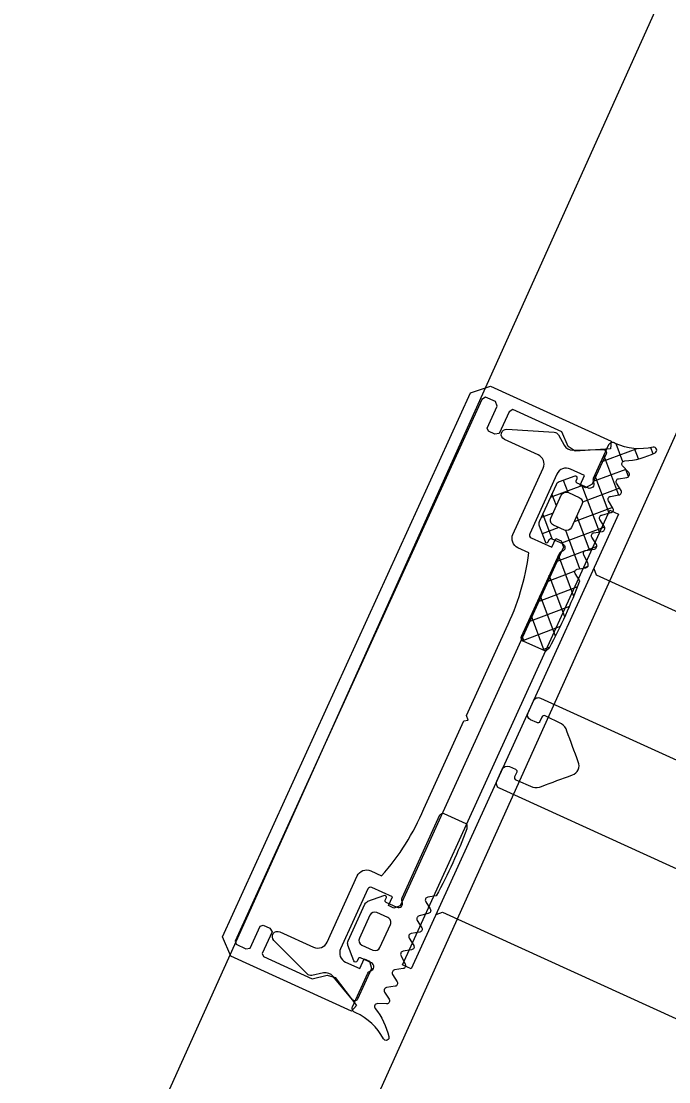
# Model space of a CAD drawing. Header units: millimetres. Extents: x -314343 to 8741575, y 21428 to 162031.
# Drawn here: x -214225.8 to -214159.7, y 122043.7 to 122152 of the extents above; entities that cross this region are included whole.
import ezdxf
from ezdxf import colors
from ezdxf.entities.mleader import LeaderData, LeaderLine
from ezdxf.math import Vec2, Vec3

# ---------------------------------------------------------------- set-up
doc = ezdxf.new("R2010")
doc.units = ezdxf.units.MM
doc.header["$MEASUREMENT"] = 0
doc.layers.get('0').update_dxf_attribs({"color": 250, "lineweight": 9})
for name, color, linetype, lineweight in [('АР_Навесной фасад', 147, 'Continuous', 5), ('АР_Перегородки витражные', 152, 'Continuous', 13), ('АР_Подоконники', 163, 'Continuous', 9), ('АР_Сущ Несущая стена', 216, 'Continuous', 30)]:
    doc.layers.add(name, color=color, linetype=linetype, lineweight=lineweight)
for name, color, linetype in [('ТХ_привязки ЭО', 222, 'Continuous'), ('ТХ_привязки_ВК', 82, 'Continuous'), ('ТХ_привязки_ОВ', 200, 'Continuous')]:
    doc.layers.add(name, color=color, linetype=linetype)
doc.styles.add('Standart Arial', font='arial.ttf', dxfattribs={"width": 0.7, "height": 250})

# ---------------------------------------------------------------- blocks, each defined once
blk = doc.blocks.new('стойка витр.')
h = blk.add_hatch()
h.set_pattern_fill('ANSI37', scale=0.5, angle=-69.23283665521843)
h.set_pattern_definition([(335.7671633447816, (-69115.91679156918, 318510.7132420751), (0.6515825639889636, 1.447617495164233), []), (65.76716334478155, (-69115.91679156918, 318510.7132420751), (-1.447617495164233, 0.6515825639889636), [])])
edge = h.paths.add_edge_path()
edge.add_arc((-61.4231846681505, -46.18171078326122), 0.5487303657935584, 155.7657062155241, 200.7671633447816)
edge.add_line((-61.92355794899049, -45.95647403381008), (-61.2158101547102, -44.38418138318229))
edge.add_arc((-61.04906058835331, -44.45924160668073), 0.1828645893715156, 20.76716334478156, 155.7657062155241)
edge.add_line((-60.87807688978501, -44.39440310015198), (-60.79158864807687, -44.62247867199039))
edge.add_arc((-60.62063568932354, -44.55765182228788), 0.1828317201998032, 200.7671633447816, 290.7671633447816)
edge.add_line((-60.55580883962102, -44.72860478100483), (-59.41573388126562, -44.29627843504568))
edge.add_arc((-59.56703588945675, -43.89728440591716), 0.4267183308264255, -69.23283665521843, 72.29363907948373)
edge.add_arc((-59.30747769982554, -43.08429274379887), 0.4267017864716978, 200.7671633447816, 252.293639079486)
edge.add_line((-59.70645626049372, -43.23558888620755), (-63.00984306025202, -34.52432573194528))
edge.add_arc((-62.72490235927398, -34.41627373836673), 0.3047399585219917, 110.7671633447816, 200.7671633447816)
edge.add_line((-62.83295435277978, -34.13133303751965), (-60.55276270053582, -33.26666451912024))
edge.add_arc((-60.44481104638544, -33.55134061801073), 0.3044569814295733, 76.40287424864536, 110.7671633447816)
edge.add_line((-60.3732352333609, -33.25541671472456), (-60.07017099490622, -33.59351893464918))
edge.add_arc((-108.2133039044274, -55.86215009907028), 53.04387976268197, 16.71140087810911, 24.82292581145404)
edge.add_line((-57.40971669906867, -40.60932389061054), (-57.92081016927841, -41.32469074693654))
edge.add_arc((-57.67080742027611, -41.49902445886983), 0.304784542952794, 145.110888314415, 256.4234383751481)
edge.add_line((-57.74235391136608, -41.79529244099831), (-56.88543317024596, -41.99189640294935))
edge.add_arc((-56.95697966133594, -42.28816438507783), 0.304784542952794, -34.8891116855724, 76.4234383751481)
edge.add_line((-56.70697691233363, -42.46249809701112), (-57.17481998566655, -43.29191928954242))
edge.add_arc((-56.92481723669334, -43.46625300146843), 0.304784542952794, 145.1108883144276, 256.4234383751481)
edge.add_line((-56.99636372778332, -43.76252098359691), (-56.1394429866632, -43.95912494554796))
edge.add_arc((-56.21098947775317, -44.25539292764006), 0.3047845429175452, -34.88911168634446, 76.4234383742182)
edge.add_line((-55.96098672877997, -44.42972663955879), (-56.47208019898972, -45.14509349588479))
edge.add_arc((-56.22207744998741, -45.31942720781808), 0.304784542952794, 145.110888314415, 256.4234383752311)
edge.add_line((-56.29362394107739, -45.61569518994656), (-55.43668121195515, -45.81235713578644))
edge.add_arc((-55.50822770304512, -46.10862511790765), 0.3047845429466369, -34.88911168643649, 76.42343837776687)
edge.add_line((-55.25822495407192, -46.28295882984094), (-55.76931842428166, -46.99832568616694))
edge.add_arc((-55.51931567527936, -47.17265939811477), 0.3047845429466368, 145.1108883110316, 256.4234383751786)
edge.add_line((-55.59086216636933, -47.46892738023598), (-54.69071301640361, -47.77952769444528))
edge.add_arc((-54.76225950749358, -48.07579567657376), 0.304784542952794, -34.88911168566796, 76.42343837513553)
edge.add_line((-54.51225675849128, -48.25012938850705), (-55.0233282406989, -48.96555422872189))
edge.add_arc((-54.7733254917257, -49.13988794066245), 0.3047845429466368, 145.1108883109486, 256.4234383751578)
edge.add_line((-54.84487198281568, -49.43615592278366), (-53.98795124169555, -49.6327598847347))
edge.add_arc((-54.05949773284374, -49.92902786688501), 0.3047845429818857, -34.88911169317796, 76.42343837111807)
edge.add_line((-53.80949498384143, -50.10336157886923), (-54.32058845405118, -50.81872843519523))
edge.add_arc((-54.07058570504887, -50.99306214712851), 0.3047845429527939, 145.110888314415, 256.4234383750821)
edge.add_line((-54.14213219613885, -51.289330129257), (-53.29055360303028, -51.47184183257195))
edge.add_arc((-53.362076024001, -51.76811134383752), 0.3047803799531579, -43.67508993618791, 76.42790436632716)
edge.add_line((-53.141638296569, -51.97858292939782), (-53.80995652789716, -52.62318184232572))
edge.add_arc((-53.58948976171087, -52.83365406201483), 0.304801821276656, 136.3285933989482, 262.747126980386)
edge.add_arc((-54.63612651554286, -61.05759711530845), 7.985474883734515, 59.5860415328172, 82.74712698038475)
edge.add_arc((-50.74783774605021, -54.43386708250182), 0.3048115604497932, 253.2910110232634, 419.5860415328165)
edge.add_arc((-52.57053616183111, -60.50577614369104), 6.03477116777137, 73.29101102326332, 110.7671633447816)
edge.add_line((-54.71029190413537, -54.86308986830409), (-54.82445022999309, -54.90637969896488))
edge.add_arc((-54.97574411131791, -54.50740710097307), 0.4266954176128115, 200.7671633447816, 290.7671633447816)
edge.add_line((-55.37471671431558, -54.65870098416781), (-56.71485841512913, -51.12465313347639))
edge.add_arc((-56.31587985443184, -50.97335699107498), 0.4267017864716978, 149.2366398299847, 200.7671633447816)
edge.add_arc((-57.04912318740389, -50.53689152278093), 0.4266140358978636, -30.76336017001563, 40.01429570365114)
edge.add_arc((-57.04924751253566, -50.53686138928606), 0.4266898917694475, 40.00046259028549, 110.7671633447816)
edge.add_line((-57.20053943697712, -50.13789395169442), (-58.34061702035251, -50.57022129308461))
edge.add_arc((-58.27579017065, -50.74117425180884), 0.1828317201998032, 110.7671633447816, 200.7671633447816)
edge.add_line((-58.44674312937423, -50.80600110151136), (-58.36025488766609, -51.03407667334977))
edge.add_arc((-58.5312385862635, -51.09891517987853), 0.1828645893715156, 245.768620474039, 380.7671633447816)
edge.add_line((-58.60629032819998, -51.26566856380668), (-60.17861897521652, -50.55800074261788))
edge.add_arc((-59.95340767674497, -50.05761600615369), 0.5487303657759914, 200.7671633447816, 245.768620474038)
edge.add_line((-60.46648650063435, -50.25217996134597), (-61.93626349206897, -46.37627473846078))
edge = h.paths.add_edge_path(flags=16)
edge.add_arc((-59.3589242202288, -49.0410722918532), 0.5414973949664272, 200.7671633447816, 290.7671633447816)
edge.add_line((-60.77816753828665, -46.82561758724478), (-59.8652400081919, -49.23307164497237))
edge.add_arc((-60.27185175029445, -46.63361823412561), 0.5414973949664272, 110.7671633447816, 200.7671633447816)
edge.add_line((-59.31039323387085, -45.68990118378861), (-60.46385110344272, -46.12730244614795))
edge.add_arc((-59.11839388072258, -46.19621697176626), 0.5414973949664272, 20.76716334478156, 110.7671633447816)
edge.add_line((-57.69915056266473, -48.4116716763674), (-58.61207809275948, -46.00421761863981))
edge.add_arc((-58.20546635065693, -48.60367102949385), 0.5414973949664272, -69.23283665521843, 20.76716334478156)
edge.add_line((-59.16692486710963, -49.54738807983085), (-58.01346699753776, -49.10998681747151))
at = {"lineweight": 0, "ltscale": 100, "transparency": 33554687}
for points in [[(-69.8438361948356, -5.633594956780144), (-69.21493715024553, -5.916666730459838), (-30.90838462579995, 8.609511357899464), (-30.62531285212026, 9.238410402496811), (-31.1873041553481, 10.72042096611403)], [(-56.0608929025766, -41.98018508909445), (-55.7778211288678, -41.3512860444971), (-17.47126860445132, -26.8251079561378), (-16.84236955983215, -27.10817972981749), (-16.28037825660431, -28.59019029343472)]]:
    blk.add_lwpolyline(points, dxfattribs=at)
at = {"color": 7, "lineweight": 0, "ltscale": 100, "transparency": 33554687}
for points in [[(-74.06369480097783, 3.308391450875206, 0.5779496213016146), (-74.28822709678207, 3.786457927264564), (-75.21591578132939, 3.825837128097191, -0.615333828900983), (-75.41972296024323, 4.330405631961185, 0.1014034095220688), (-73.83454927545972, 7.11715754520992, 0.8870851218243345), (-74.38353605600423, 7.372048574252403, -0.1649969122064492), (-77.37516639285604, 4.905523520799761), (-77.48916274512885, 4.862295111939602, 0.4143043114941015), (-77.73690205768798, 4.311953389369592), (-76.39677740688785, 0.7779505007420084, 0.2286961432583318), (-76.12757003956358, 0.5227576163306367, -0.3190489133936659), (-75.8308042481076, 0.1276532846095506, -0.3190018552396916), (-76.10608007785049, -0.2827473570214352), (-77.2460725926212, -0.7150424396677408, -0.4143996870833266), (-77.48192731157178, -0.6088826129343943), (-77.5683841292921, -0.380889908366953, 0.6683385997492722), (-77.90615079682902, -0.370689789611788), (-78.61388821495348, -1.942959389103635, 0.1988829373258806), (-78.62659800215624, -2.362689632165711), (-77.15678812476108, -6.238681577618991, 0.1988829373551211), (-76.86896414318471, -6.544446800158767), (-75.29665854779887, -7.25210424636316, 0.6683385997492723), (-75.05058378231479, -7.020506375207333), (-75.13704060006421, -6.792513670639892, -0.4143996870833266), (-75.03088077326538, -6.556658951718418), (-73.89088825849467, -6.124363869072113, -0.7102015621310012), (-73.37286607688293, -6.741579856578028, 0.2286961432583318), (-73.40517316877958, -7.111109647914418), (-70.10181337440736, -15.82230158713355, 0.414362099440266), (-69.70872084749863, -15.99923473002855), (-67.42870682594366, -15.13463357074215, 0.1511707915363169), (-67.28675684856717, -15.02397433044825), (-67.28408048482379, -14.56993261339812, 0.03540799054371244), (-69.94453478069045, -7.554127657436766), (-70.80145552181057, -7.357523695485725, -0.527867958552825), (-70.9799117797229, -6.88692200143123), (-70.46881830951315, -6.171555145097955, 0.5278679585528249), (-70.64727456742548, -5.700953451043461), (-71.54744570542243, -5.39029515288712, -0.527867958552825), (-71.72590196330566, -4.91969345882535), (-71.21480849309592, -4.20432660249935, 0.5278679585528249), (-71.39326475097914, -3.733724908495788), (-72.25018549209926, -3.537120946544746, -0.527867958552825), (-72.4286417500116, -3.066519252482976), (-71.91757026780397, -2.351094412268139, 0.5278679585717272), (-72.0960265256872, -1.880492718206369), (-72.95294726680731, -1.683888756255328, -0.5278679585717273), (-73.13140352474875, -1.213287062200834), (-72.66353846338461, -0.3839238536165794, 0.5278679585528249), (-72.84199472126784, 0.08667784044519067), (-73.69893745039008, 0.2833397862850688, -0.5278679585717273), (-73.8773937083024, 0.753941480339563), (-73.36630023809266, 1.469308336665563, 0.5278679585717272), (-73.5447564960632, 1.939910030763713), (-74.40167723721243, 2.136513992714754, -0.5278679585528251), (-74.58013349509565, 2.607115686776524)], [(-53.29055360303028, -51.47184183257923, -0.5779496213016146), (-53.141638296569, -51.97858292939782), (-53.80995652789716, -52.62318184232572, 0.615333828900983), (-53.62795459362678, -53.13601908472629, -0.1014034095220688), (-50.59355139863328, -54.17098724229436, -0.8870851218243345), (-50.83548992767464, -54.72580403192842, 0.1649969122064492), (-54.71037595931557, -54.86312174275372), (-54.82437231158838, -54.90635015161388, -0.4143043114941015), (-55.37473404189222, -54.65865529014263), (-56.71485869266326, -51.12465240150777, -0.2286961432583318), (-56.6825516007957, -50.75512261017138, 0.3190489133936659), (-56.72238630641368, -50.26258777469775, 0.3190018552396916), (-57.20057019143132, -50.1379056140504), (-58.34056270623114, -50.57020069668943, 0.4143996870833266), (-58.44672253300087, -50.80605541561818), (-58.36026571528055, -51.03404812018562, -0.6683385997492722), (-58.60634048073553, -51.26564599134144), (-60.17864607612137, -50.55798854513705, -0.1988829373258806), (-60.46647005763953, -50.25222332264093), (-61.93627993503469, -46.37623137718037, -0.1988829373551211), (-61.92357014780282, -45.95650113405281), (-61.21583272970747, -44.38423153456097, -0.6683385997492723), (-60.87806606217055, -44.39443165331613), (-60.79160924445023, -44.62242435788357, 0.4143996870833266), (-60.55575452549965, -44.72858418460964), (-59.41576201069984, -44.29628910197061, 0.7102015621310012), (-59.43724861560622, -43.49078250258754, -0.2286961432583318), (-59.70645598293049, -43.23558961817616), (-63.00981577733182, -34.52439767894975, -0.414362099440266), (-62.83288180333329, -34.13130552614166), (-60.55286778177833, -33.26670436685527, -0.1511707915363169), (-60.3732352333609, -33.25541671472456), (-60.07017099493532, -33.59351893464918, -0.03540799054371244), (-57.40971669906867, -40.60932389061054), (-57.92081016927841, -41.32469074693654, 0.527867958552825), (-57.74235391136608, -41.79529244099831), (-56.88543317024596, -41.99189640294935, -0.5278679585528249), (-56.70697691233363, -42.46249809701112), (-57.17481998566655, -43.29191928953514, 0.527867958552825), (-56.99636372778332, -43.76252098359691), (-56.1394429866632, -43.95912494554796, -0.5278679585528249), (-55.96098672877997, -44.42972663955879), (-56.47208019898972, -45.14509349588479, 0.527867958552825), (-56.29362394107739, -45.61569518994656), (-55.43668121195515, -45.81235713578644, -0.5278679585717272), (-55.25822495407192, -46.28295882984094), (-55.76931842428166, -46.99832568616694, 0.5278679585717273), (-55.59086216636933, -47.46892738023598), (-54.69071301640361, -47.77952769444528, -0.5278679585528249), (-54.51225675849128, -48.25012938850705), (-55.02332824072801, -48.96555422872189, 0.5278679585717273), (-54.84487198281568, -49.43615592278366), (-53.98795124169555, -49.6327598847347, -0.5278679585717272), (-53.80949498384143, -50.10336157886923), (-54.32058845405118, -50.81872843519523, 0.5278679585528251), (-54.14213219613885, -51.289330129257)]]:
    blk.add_lwpolyline(points, format="xyb", close=True, dxfattribs=at)
at = {"lineweight": 0, "ltscale": 100, "transparency": 33554687}
blk.add_lwpolyline([(-68.58632373265573, -58.46540642052423), (-90.15068845250062, -1.598661102303595), (-90.00917455367744, -1.284153596119722), (-88.98317839115043, -0.8950869223335758), (-88.55468153662514, -0.9934413902010419), (-87.69009137133253, -3.273426419786119), (-87.37564184903749, -3.414962306625966), (-86.69163474338711, -3.155580859434849), (-86.43607351230457, -2.797891934278596), (-87.30066367759719, -0.5179069046935183), (-87.1591497787449, -0.2033993985096458), (-82.02911098225741, 1.741955958394101), (-80.54324021661887, 1.262233232868311), (-79.70200834979187, 1.450846736610401), (-77.34320693471818, 4.170836259007046), (-77.83057009245385, 4.768357554989052), (-90.48468705118285, -0.0301937209587777), (-91.4479567084054, -1.960141251613095), (-69.79711318280897, -59.05493725829001), (-67.79633972485317, -59.86096016635565), (-55.14222276612418, -55.06240889040782), (-55.17360051473952, -54.29197395897063), (-58.74284135404741, -53.81994964957266), (-59.49761640312499, -54.23655585793313), (-60.24856024209294, -55.69488708899735), (-65.37859903858043, -57.64024244590109), (-65.73629895772319, -57.38465222291416), (-66.6008891230158, -55.10466719327087), (-67.02936398953898, -55.00637070929224), (-67.71337109521846, -55.26575215648336), (-67.85490698204376, -55.58020167878567), (-66.99031681675115, -57.86018670842168), (-67.20262765098596, -58.33192996972502), (-68.22862381348386, -58.72099664351117)], close=True, dxfattribs=at)
blk.add_lwpolyline([(-73.55412178576807, -6.30930235532287), (-74.18304982228437, -6.026241575636959), (-74.75303158370662, -6.242383619959583), (-74.40718232482322, -7.154412422125461), (-76.57319999407628, -7.975785172551696, -0.414362099391309), (-76.9662925209559, -7.798852029714908), (-79.34394296052051, -1.52882071842032, -0.4143260923197838), (-78.74236241533072, -0.1922330582674476), (-77.26035185172805, 0.3697582449676702), (-76.87127418394084, -0.6562669095073943), (-76.3012924225186, -0.4401248651847709), (-76.06142006575828, 0.3027815256646136), (-77.27188147796551, 3.494853341355338, 0.5512236456822476), (-77.7769173583074, 3.597680757055059), (-79.92338595120236, 1.349376512123854, -0.2673491356416615), (-80.91622193696094, 1.059369939495809), (-82.0875922003761, 1.397509788286698, 0.2496293600316565), (-82.58705019962508, 1.269536347390385), (-86.19986947378493, -1.925987660470128, 0.8270430078467679), (-85.63532520958688, -2.84412238272489), (-82.10129332900397, -1.503986737930973, -0.4143260923197836), (-80.76472567670862, -2.105611734441482), (-78.12768279598095, -9.059679143334506, 0.4143260923033303), (-76.7911151413573, -9.661304145942267), (-75.65109363460215, -9.228998069294903, -0.08279896819570452), (-71.78454054114991, -16.33338165576424), (-68.2828855071275, -25.56749207813118), (-67.85441064060433, -25.66578856210981), (-68.06674346281216, -26.13747383952432), (-64.60831683766446, -35.257587909633, -0.08279896819570452), (-62.79196445917478, -43.13942544953898), (-63.93198596592993, -43.57173152618634, 0.4143260923033303), (-64.53356650879141, -44.90831919242919), (-61.89652362803463, -51.86238660132221, -0.4143260923197836), (-62.49810417322442, -53.19897426147509), (-66.03213605380733, -54.539109906269, 0.8270430078467679), (-65.84594417811604, -55.60071914693981), (-61.02268547978019, -55.59720897083025, 0.2496293600316565), (-60.5639567229955, -55.36182965500484), (-59.91132736596046, -54.3320132763838, -0.2673491356416615), (-58.97583718542592, -53.89078178507043), (-55.8782996214868, -54.15051325823879, 0.5512236456822476), (-55.5684323037276, -53.73866745794658), (-56.77889371593483, -50.54659564225585), (-57.45105016132584, -50.14953851031169), (-58.02103192274808, -50.36568055463431), (-57.63195425496087, -51.39170570910937), (-59.11396481856355, -51.95369701235177, -0.4143260923197838), (-60.45053247085889, -51.35207201584126), (-62.82818291042349, -45.08204070453939, -0.414362099391309), (-62.65124893639586, -44.68894855178223), (-60.48523126714281, -43.867575801356), (-60.13938200823031, -44.77960460352188), (-59.56940024680807, -44.56346255919925), (-59.28629948117305, -43.93455252060812)], format="xyb", close=True, dxfattribs=at)
at = {"color": 7, "lineweight": 0, "ltscale": 100, "transparency": 33554687}
blk.add_lwpolyline([(-72.00534459005576, 0.06645459306309931), (-72.91737339223619, -0.2793946658493951)], dxfattribs=at)
blk.add_lwpolyline([(-72.91737339223619, -0.2793946658493951), (-54.81141330953687, -48.02608389785019), (-53.89938450735644, -47.68023463893769), (-72.00534459005576, 0.06645459306309931)], close=True)
at = {"color": 7}
for points in [[(-75.33468511578394, -1.905527627641277), (-74.42175758568919, -4.312981685368868, -0.414213562373095), (-74.73607402053312, -5.011296826465696), (-75.88953189010499, -5.44869808882504, -0.414213562373095), (-76.58784703121637, -5.134381653973833), (-77.50077456128201, -2.726927596246242, -0.414213562373095), (-77.18645812643808, -2.028612455142138), (-76.03300025686622, -1.591211192782794, -0.414213562373095)], [(-57.69915056266473, -48.4116716763674), (-58.61207809275948, -46.00421761863981, 0.414213562373095), (-59.31039323387085, -45.68990118378861), (-60.46385110341362, -46.12730244614795, 0.414213562373095), (-60.77816753828665, -46.82561758724478), (-59.8652400081919, -49.23307164497237, 0.414213562373095), (-59.16692486710963, -49.54738807983085), (-58.01346699753776, -49.10998681747151, 0.414213562373095)]]:
    blk.add_lwpolyline(points, format="xyb", close=True, dxfattribs=at)
at = {"lineweight": 0, "ltscale": 100, "transparency": 33554687}
blk.add_lwpolyline([(-33.2204523376422, -7.186144611914642), (-64.21182667926769, -18.93829823563283, 0.4143255057077639), (-64.53033920991584, -19.64587643784762), (-64.05480472955969, -20.89989428329136, 0.410627156480438), (-63.35370618529851, -21.2207818566676), (-62.72021259606117, -20.98055557451153, 0.4925517741577297), (-62.57218080674647, -20.68314875576471), (-62.75156135272118, -20.21010964907327, -0.4411110715409258), (-62.61002546586678, -19.89566012677096), (-60.83807044223067, -19.28752400128724, -0.2080566110632873), (-59.94503853938659, -19.40384657128016, -1.575399656426527e-05), (-56.87977393603069, -20.78551547546522, -0.4398191101055806), (-56.36006749374792, -22.15601788895583, -1.575399656426528e-05), (-57.73845635901671, -25.2227588602982, -0.2080566110632873), (-58.32981322327396, -25.9019745689875), (-60.05946139091975, -26.62167684709857, -0.4411110715409258), (-60.37391091321479, -26.48014096025872), (-60.5532914591895, -26.00710185356729, 0.4925517741577297), (-60.86130306290579, -25.88263065828505), (-61.49479665214312, -26.12285694043385, 0.410627156480438), (-61.80683951149695, -26.82793655114801), (-61.3313050311408, -28.08195439658448, 0.4143255057077639), (-60.62370682114852, -28.40042247599195), (-29.6323624739598, -16.64818975485105, 0.5239329190821609)], format="xyb", dxfattribs=at)
blk = doc.blocks.new('A$Ca602dfc3')
at = {"layer": 'АР_Навесной фасад', "color": 252, "ltscale": 100}
for p, q in [((-260.4469407156575, -3502.443751002618), (522.5606908677146, -1722.009524309964)), ((-243.4150772015564, -3512.037388578552), (542.1087171647232, -1727.002057515609))]:
    blk.add_line(p, q, dxfattribs=at)
at = {"layer": 'АР_Перегородки витражные', "color": 252, "xscale": -1, "rotation": 176.7667326082509}
blk.add_blockref('стойка витр.', (210.9145340843539, -2641.520242096161), dxfattribs=at)
blk = doc.blocks.new('_DotSmall')
at = {"color": 0, "linetype": 'ByBlock', "const_width": 0.5}
blk.add_lwpolyline([(-0.0625, 0, 1), (0.0625, 0, 1)], format="xyb", close=True, dxfattribs=at)

msp = doc.modelspace()

# ---------------------------------------------------------------- linework, layer by layer
at = {"layer": 'АР_Подоконники', "color": 252, "ltscale": 100}
msp.add_arc((-206026.2458754568, 118393.013222947), 8235.689002008552, 95.26613924600396, 171.9196051816537, dxfattribs=at)
at = {"layer": 'АР_Сущ Несущая стена', "color": 252, "lineweight": 18, "ltscale": 100}
for centre, radius, start, end in [((-206027.0669955889, 118394.7790860279), 9148.859753025108, 94.87234083844325, 175.1978222414782), ((-206026.2458754567, 118393.013222947), 8425.68900200859, 94.87652447914638, 174.7967806206465)]:
    msp.add_arc(centre, radius, start, end, dxfattribs=at)

# ---------------------------------------------------------------- block references
at = {"color": 252, "ltscale": 100, "rotation": 359.5025506726814}
msp.add_blockref('A$Ca602dfc3', (-214302.0799229122, 124693.8340292937), dxfattribs=at)

# ---------------------------------------------------------------- leaders
at = {"layer": 'ТХ_привязки ЭО'}
ml = msp.add_multileader_mtext('Standard', dxfattribs=at)
ml.set_content('АП на Н-1500 от УЧП Э. по 35кВт 3Ф 380В.\\PКабель питания должен быть пятипроводным с сечением жил не менее 16 мм2, иметь маслостойкую оболочку и должен быть не легче, чем обычный шнур с оболочкой из полихлоропренового или другого эквивалентного синтетического, покрытого эластомерной оболочкой материала (кодовое обозначение 60245 IEC 57).\\PКабель питания в распределительном щите должен быть подключен к трехфазной пятипроводной системе с отдельным нулевым рабочим и защитным проводниками (3/N/PE 400В 50Гц). Кабель питания к пароконвектомату должен быть подключен через дифференциальный автоматический выключатель с номинальным током отключения 80А, реагирующим на ток утечки 30мА. Дифференциальный автоматический выключатель должен обеспечивать гарантированное отключение всех полюсов от сети питания и иметь зазор между контактами не менее 3мм на всех полюсах.\\PЗаземляющий провод пароконвектомата должен быть подключен к системе зазем- ления типа TN-S или TN-C-S по ГОСТ Р 50571.2-94.', color=256, style='Standart Arial')
ml.set_leader_properties()
ml.set_arrow_properties(name='DOTSMALL')
ml.build(insert=Vec2(0, 0))
ml.multileader.update_dxf_attribs({"text_left_attachment_type": 6, "text_right_attachment_type": 6, "dogleg_length": 50, "arrow_head_size": 100})
ctx = ml.context
ctx.base_point, ctx.char_height, ctx.arrow_head_size, ctx.landing_gap_size, ctx.plane_origin = Vec3(-213103.1682112166, 147806.443687807, -171.0743708751597), 200, 100, 0.09, Vec3(-197117.3241324938, 146666.1698223389, -171.0743708751597)
ctx.left_attachment, ctx.right_attachment = 6, 6
notes = []
notes.append((ctx, [(0, (1, 1, 0), (-213153.1682112166, 147806.443687807, -171.0743708751597), (1, 0), 50, [(0, [(-215174.9978094898, 115671.332443364, -171.0743708751597)], 0, [])])]))
ctx.mtext.insert, ctx.mtext.width, ctx.mtext.defined_height, ctx.mtext.flow_direction = Vec3(-213103.0782112165, 148046.443687807, -171.0743708751597), 10255.27475988358, 5617.113889574359, 5
ml = msp.add_multileader_mtext('Standard', dxfattribs=at)
ml.set_content('\\A1;\\pxql,t3;П057_Пароконвектомат 20 уровней\\P35кВт 3Ф 380В\\P{\\A0;Розетка силовая 380В -1шт. на высоте 1500 мм от у.ч.п.,\\Pпредусмотреть ГРИБОК (аварийная кнопка) над розеткой, предусмотреть контактно-штепсельный разъем (не входит в комплект поставки оборудования)}', color=256, style='Standart Arial')
ml.set_leader_properties()
ml.set_arrow_properties(name='DOTSMALL')
ml.build(insert=Vec2(0, 0))
ml.multileader.update_dxf_attribs({"text_left_attachment_type": 6, "text_right_attachment_type": 6, "dogleg_length": 50, "arrow_head_size": 100})
ctx = ml.context
ctx.base_point, ctx.char_height, ctx.arrow_head_size, ctx.landing_gap_size, ctx.plane_origin = Vec3(-212860.7637750318, 143496.8280801744, -171.1068050482477), 200, 100, 0.09, Vec3(-200817.5656147694, 149649.7790082095, -171.1068050482477)
ctx.left_attachment, ctx.right_attachment = 6, 6
notes.append((ctx, [(0, (1, 1, 0), (-212910.7637750318, 143496.8280801744, -171.1068050482477), (1, 0), 50, [(1, [(-214926.5, 115670.5, -171.1068050482477)], 0, [])])]))
ctx.mtext.insert, ctx.mtext.width, ctx.mtext.defined_height, ctx.mtext.flow_direction = Vec3(-212860.6737750318, 143755.6275344718, -171.1068050482477), 6112.898607926749, 5836.583890470031, 5
at = {"layer": 'ТХ_привязки ЭО', "color": 1}
ml = msp.add_multileader_mtext('Standard', dxfattribs=at)
ml.set_content('\\A1;\\pxql,t3;доп.оборуд-е 0,5кВт 1Ф 220В\\P{\\A0;Розетка 220В - 1 шт. Высота размещения 1200мм от у.ч.п.}', color=1, style='Standart Arial')
ml.set_leader_properties()
ml.set_arrow_properties(name='DOTSMALL')
ml.build(insert=Vec2(0, 0))
ml.multileader.update_dxf_attribs({"text_left_attachment_type": 6, "text_right_attachment_type": 6, "dogleg_length": 50, "arrow_head_size": 100})
ctx = ml.context
ctx.base_point, ctx.char_height, ctx.arrow_head_size, ctx.landing_gap_size, ctx.plane_origin = Vec3(-212858.3637409619, 141448.8908575437, -0.0324341780879234), 200, 100, 0.09, Vec3(-183872.5785405378, 140825.6552386492, -0.0324341780879234)
ctx.left_attachment, ctx.right_attachment = 6, 6
notes.append((ctx, [(0, (1, 1, 0), (-212908.3637409619, 141448.8908575437, -0.0324341780879234), (1, 0), 50, [(2, [(-214681.6171261227, 118343.5085835971, -0.0324341780879234)], 0, [])])]))
ctx.mtext.insert, ctx.mtext.width, ctx.mtext.defined_height, ctx.mtext.flow_direction = Vec3(-212858.2737409619, 141707.6903118411, -0.0324341780879234), 3390.717265523446, 5907.595800020553, 5
at = {"layer": 'ТХ_привязки_ВК', "lineweight": 20}
ml = msp.add_multileader_mtext('Standard', dxfattribs=at)
ml.set_content('\\pxql,t3;П057_{\\A1;Пароконвектомат 20 уровней\\P\\ptz;}Сливной лоток с гидрозатвором и   трапом со съемной решеткой из нерж.  стали, 300х300 мм, размер ячейки 33х33 мм, разрыв струи. Отвод от трапов выполнить в безраструбных трубах.', color=256, style='Standart Arial')
ml.set_leader_properties()
ml.set_arrow_properties(name='DOTSMALL')
ml.build(insert=Vec2(0, 0))
ml.multileader.update_dxf_attribs({"text_left_attachment_type": 6, "text_right_attachment_type": 6, "dogleg_length": 50, "arrow_head_size": 100})
ctx = ml.context
ctx.base_point, ctx.char_height, ctx.arrow_head_size, ctx.landing_gap_size, ctx.plane_origin = Vec3(-212703.4817593271, 140364.3479734602, -171.0743708801597), 200, 100, 0, Vec3(-193054.6671103955, 114893.552302721, -171.0743708801597)
ctx.left_attachment, ctx.right_attachment = 6, 6
notes.append((ctx, [(1, (1, 1, 0), (-212753.4817593271, 140364.3479734602, -171.0743708801597), (1, 0), 50, [(0, [(-214457.8566012584, 115511.6419890866, -171.0743708801597)], 0, [])])]))
ctx.mtext.insert, ctx.mtext.width, ctx.mtext.flow_direction = Vec3(-212703.4817593271, 140623.1474277576, -171.0743708801597), 6715.275682706852, 5
at = {"layer": 'ТХ_привязки_ОВ'}
ml = msp.add_multileader_mtext('Standard', dxfattribs=at)
ml.set_content('\\A1;\\pxql,t3;П210_Зонт вытяжной \\Pна Н-2180 Вытяжка Q=700м3/ч\\PПодключить к вытяжке воздуховодом для температуры 120 С. Предусмотреть подведение воздуховодов вытяжной/приточной и вытяжной вентиляции, выполнить подключение зонтов к системе производственной вентиляции. Предусмотреть подвесы/шпильки в местах установки зонта.', color=256, style='Standart Arial')
ml.set_leader_properties()
ml.set_arrow_properties(name='DOTSMALL')
ml.build(insert=Vec2(0, 0))
ml.multileader.update_dxf_attribs({"text_left_attachment_type": 6, "text_right_attachment_type": 6, "dogleg_length": 50, "arrow_head_size": 100})
ctx = ml.context
ctx.base_point, ctx.char_height, ctx.arrow_head_size, ctx.landing_gap_size, ctx.plane_origin = Vec3(-212641.811544332, 129664.0622966606, -171.1068050482477), 200, 100, 0.09, Vec3(-197329.2324330224, 146613.934555493, -171.1068050482477)
ctx.left_attachment, ctx.right_attachment = 6, 6
notes.append((ctx, [(0, (1, 1, 0), (-212691.811544332, 129664.0622966606, -171.1068050482477), (1, 0), 50, [(1, [(-214568.2556471103, 115248.7322364636, -171.1068050482477)], 0, [])])]))
ctx.mtext.insert, ctx.mtext.width, ctx.mtext.defined_height, ctx.mtext.flow_direction = Vec3(-212641.721544332, 129922.861750958, -171.1068050482477), 5048.821404183574, 5836.583890470031, 5
for ctx, leaders in notes:
    for number, flags, end, landing, length, lines in leaders:
        leader = LeaderData()
        leader.index, (leader.has_last_leader_line, leader.has_dogleg_vector, leader.attachment_direction) = number, flags
        leader.last_leader_point, leader.dogleg_vector, leader.dogleg_length = Vec3(end), Vec3(landing), length
        for number, points, colour, breaks in lines:
            line = LeaderLine()
            line.index, line.vertices, line.color, line.breaks = number, Vec3.list(points), colors.encode_raw_color(colour), breaks
            leader.lines.append(line)
        ctx.leaders.append(leader)

doc.saveas('drawing.dxf')
